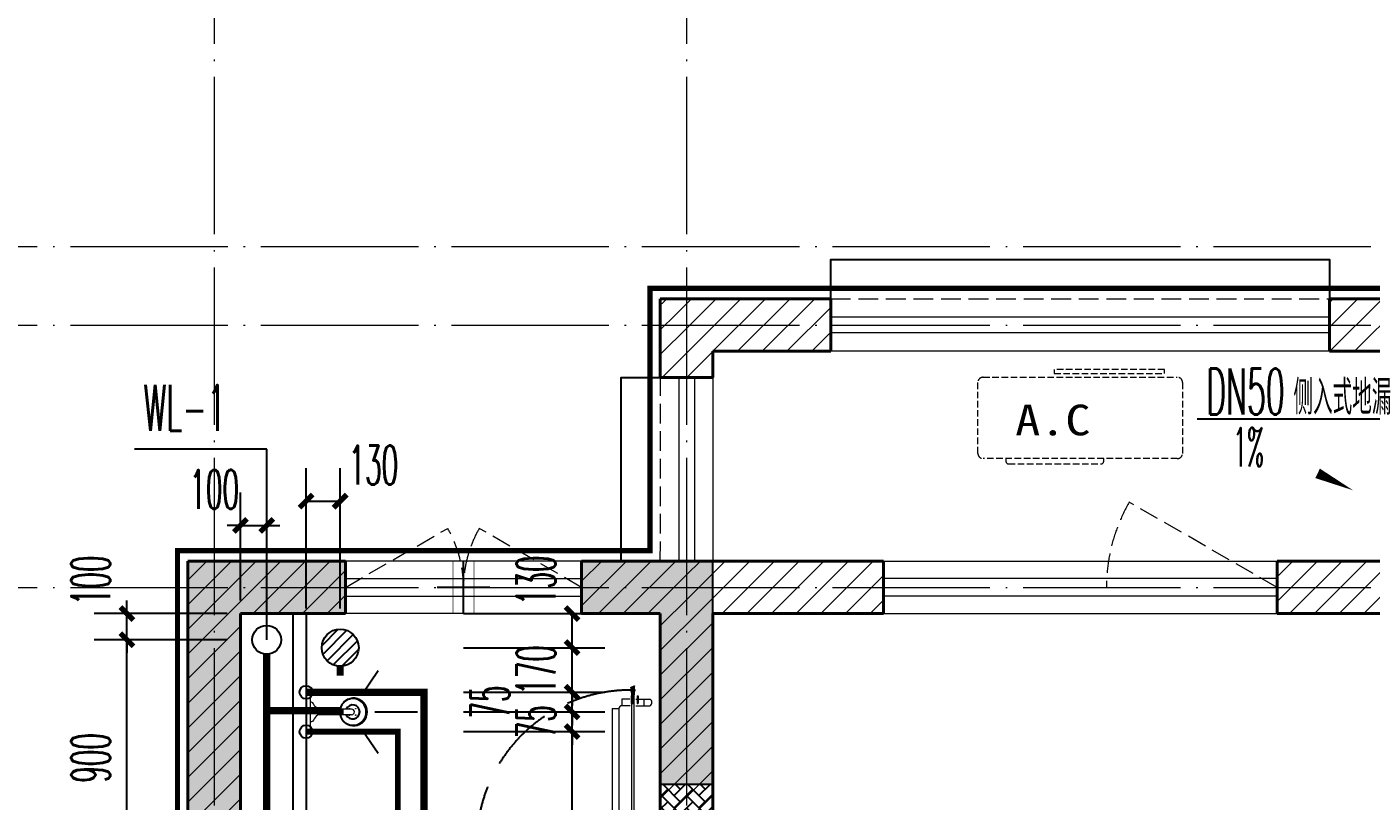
# Model space of a CAD drawing. Extents: x 27938 to 650306, y -92720 to 1524912.
# Drawn here: x 271403 to 276525, y 112191 to 115143 of the extents above; entities that cross this region are included whole.
import ezdxf

# ---------------------------------------------------------------- set-up
doc = ezdxf.new("R2010")
doc.units = 0
doc.header["$LTSCALE"] = 1000
doc.header["$MEASUREMENT"] = 0
doc.linetypes.add('DASH', pattern=[0.35, 0.25, -0.1])
doc.linetypes.add('DOTE', pattern=[2.42, 2, -0.2, 0.02, -0.2])
for name, color, linetype in [('COLUMN', 9, 'Continuous'), ('DIM_污水', 3, 'Continuous'), ('EQUIP_地漏', 7, 'Continuous'), ('IP-bath&kitchen-JOHNSON', 4, 'Continuous'), ('P-bath&kitchen-JOHNSON', 4, 'Continuous'), ('PIPE-污水', 2, 'W'), ('PIPE-热给水', 5, 'RJ1'), ('PIPE-给水', 3, 'J1'), ('TWT_DIM', 3, 'Continuous'), ('TWT_LEAD', 3, 'Continuous'), ('VPIPE-污水', 2, 'W'), ('VPIPE-热给水', 5, 'RJ1'), ('VPIPE-给水', 3, 'TG_J'), ('保温', 6, 'Continuous'), ('机电标识类', 1, 'Continuous'), ('看线', 251, 'Continuous')]:
    doc.layers.add(name, color=color, linetype=linetype)
for name, color, linetype, lineweight in [('DOTE', 19, 'DOTE', 9), ('LVTRY', 1, 'Continuous', 13), ('PUB_HATCH', 8, 'Continuous', 9), ('WALL', 9, 'Continuous', 40), ('WINDOW', 8, 'Continuous', 15), ('平面-排水沟', 86, 'Continuous', 15), ('平面-栏杆', 135, 'Continuous', 15), ('平面-看线', 45, 'Continuous', 15), ('平面-空调室内机', 176, 'Continuous', 9), ('平面-空调预留孔', 173, 'Continuous', 15), ('空调', 76, 'Continuous', 13)]:
    doc.layers.add(name, color=color, linetype=linetype, lineweight=lineweight)
doc.styles.add('_TCH_DIM', font='SIMPLEX.shx', dxfattribs={"width": 0.6, "oblique": 10, "bigfont": 'hztxt.shx'})
doc.styles.add('_TCH_DIM_T3', font='SIMPLEX.shx', dxfattribs={"width": 0.494118, "bigfont": 'GBCBIG.shx'})
doc.styles.add('_TWT_SERIAL', font='simplex.shx', dxfattribs={"width": 0.6, "oblique": 10, "height": 3, "bigfont": 'aadri.shx'})
doc.styles.get("Standard").update_dxf_attribs({"font": 'gbenor.shx', "bigfont": 'gbcbig.shx'})
doc.styles.add('TG_LINETYPE', font='SIMPLEX', dxfattribs={"width": 0.8, "height": 3, "bigfont": 'HZTXT'})
doc.styles.add('黑体', font='simhei.ttf')
doc.linetypes.add('J1', pattern='A,3,-0.2,["J1",Standard,S=0.25,R=0,X=-0.1,Y=-0.115],-0.35', length=3.55)
doc.linetypes.add('RJ1', pattern='A,3,-0.2,["RJ1",Standard,S=0.25,R=0,X=-0.1,Y=-0.115],-0.5', length=3.7)
doc.linetypes.add('TG_J', pattern='A,2,-0.22,["J",TG_LINETYPE,S=0.1,R=0,X=-0.18,Y=-0.15],0', length=2.22)
doc.linetypes.add('W', pattern='A,3,-0.2,["W",Standard,S=0.25,R=0,X=-0.1,Y=-0.115],-0.2', length=3.4)
doc.dimstyles.new('_TWT_ARCH&&50', dxfattribs={"dimtxt": 148.75, "dimasz": 50, "dimexe": 125, "dimexo": 150, "dimgap": 63.125, "dimtad": 1, "dimdec": 0, "dimzin": 0, "dimdsep": 46, "dimtxsty": '_TCH_DIM_T3', "dimblk": 'ARCHTICK', "dimcen": 0.09, "dimclrt": 7, "dimazin": 2, "dimtfac": 1, "dimtdec": 0, "dimtix": 1, "dimtmove": 2, "dimatfit": 3, "dimfxl": 1, "dimtolj": 1, "dimtzin": 0, "dimarcsym": 0})
pattern_1 = [(45, (0, 47.75), (-47.022601, 47.022601), [])]

# ---------------------------------------------------------------- blocks, each defined once
blk = doc.blocks.new('FGDGDRGSDGDG')
at = {"layer": 'DOTE', "linetype": 'DOTE', "ltscale": 0.3}
for p, q in [((490182.5, 529998.5), (490182.5, 513948.5)), ((491982.5, 529998.5), (491982.5, 522348.5)), ((488182.5, 526448.5), (546982.5, 526448.5)), ((488182.5, 526148.5), (546982.5, 526148.5)), ((488182.5, 525148.5), (546982.5, 525148.5))]:
    blk.add_line(p, q, dxfattribs=at)
blk = doc.blocks.new('rrrrrrrrrrrra')
at = {"color": 0}
for p, q in [((252.6, 483.7), (-87.4, 483.7)), ((-112.4, 458.7), (-112.4, 324.3)), ((277.6, 324.3), (277.6, 458.7)), ((-112.4, 324.3), (-63.7, -103.4)), ((277.6, 324.3), (227.5, -115.6)), ((-59.1, 271.1), (224.3, 271.1)), ((-20.6, 232.4), (-34.2, 153.6)), ((185.8, 232.4), (-20.6, 232.4)), ((185.8, 232.4), (199.4, 153.6)), ((191.3, 200.5), (-26.1, 200.5))]:
    blk.add_line(p, q, dxfattribs=at)
for centre, radius, start, end in [((-87.4, 458.7), 25, 90, 180), ((252.6, 458.7), 25, 0, 90), ((-59.1, 324.3), 53.3, 180, 270), ((224.3, 324.3), 53.3, 270, 0), ((-322.6, 209.8), 293.8, 333.5369, 351.4828), ((487.8, 209.8), 293.8, 188.5172, 206.4631), ((149, -3.2), 224.1, 158.5202, 180), ((16.2, -3.2), 224.1, 0, 21.4798), ((83.8, -63.6), 152.8, 195.0773, 340.1181)]:
    blk.add_arc(centre, radius, start, end, dxfattribs=at)
blk = doc.blocks.new('A$C1E0F638F')
at = {"color": 0}
for points in [[(499.7, 435.1), (499.7, 85.1), (0, 85.1), (0, 435.1)], [(269.9, 30), (229.9, 30), (229.9, 195), (269.9, 195)], [(119.9, 0), (179.9, 0), (179.9, 60), (119.9, 60)], [(146.9, 55), (152.9, 55), (152.9, 5), (146.9, 5)], [(379.9, 0), (319.9, 0), (319.9, 60), (379.9, 60)], [(352.9, 55), (346.9, 55), (346.9, 5), (352.9, 5)], [(229.9, 30), (269.9, 30), (269.9, 10), (229.9, 10)]]:
    blk.add_lwpolyline(points, close=True, dxfattribs=at)
blk.add_lwpolyline([(269.9, 60), (279.9, 60), (279.9, 0), (219.9, 0), (219.9, 60), (229.9, 60)], dxfattribs=at)
blk.add_circle((249.9, 236.3), 26, dxfattribs=at)
blk = doc.blocks.new('135')
blk.add_hatch(color=0).paths.add_polyline_path([(4.8, 1.8), (3.6, -1), (-4.7, 2.5), (-3.5, 5.3)])
at = {"color": 0}
for p, q in [((-6.3, 2.6), (5.4, -2.3)), ((-5.7, 2.9), (-5.2, 2.7)), ((-5.6, 18.9), (-3.4, 19.4)), ((-3.4, 19.4), (-5.5, 19.4)), ((5.2, 10.9), (-5.3, 10.9)), ((5.2, 9.7), (-5.2, 9.7)), ((-5.2, 2.7), (-3.8, 5.9)), ((-5, 10.9), (-5, 30.5)), ((-3.8, 5.9), (5.4, 2.1)), ((0, 0), (0, 39.1)), ((5.6, 18.9), (3.4, 19.3)), ((3.4, 19.3), (5.6, 19.3)), ((4.1, -1.2), (5.4, 2.1)), ((5, 10.9), (5, 32.3)), ((4.1, -1.2), (5.7, -1.8))]:
    blk.add_line(p, q, dxfattribs=at)
for centre, radius, start, end in [((6.2, 15.8), 13.5, 151.0147, 204.8403), ((13.5, 4.2), 20.5, 163.0924, 182.0012), ((-6, 3.6), 1, 184.2275, 248.4661), ((8.6, 15.5), 14.6, 166.278, 198.0953), ((13.5, 4.2), 19.5, 163.7443, 182.5269), ((-5.5, 3.3), 0.5, 181.9385, 247.2597), ((-5.2, 22.1), 0.5, 335.7643, 151.0147), ((3.8, 18.1), 9.42, 155.7643, 171.9773), ((5.2, 22.3), 0.5, 29.8425, 204.574), ((-5.9, 17.2), 11.7, 10.475, 24.574), ((29.1, 6.7), 24, 172.9439, 199.2318), ((-6.3, 15.4), 12.4, 338.6449, 16.0476), ((-6, 15.8), 13.4, 334.9111, 29.8425), ((26.4, 6.3), 20.6, 169.1454, 199.9526), ((5.9, -1.2), 1.17, 247.4597, 19.9526), ((5.9, -1.4), 0.5, 247.4597, 19.2318)]:
    blk.add_arc(centre, radius, start, end, dxfattribs=at)
blk.add_open_spline([(-5, 30.5), (-4.1, 31.3), (-2.3, 33), (0.9, 29.2), (3.5, 31.1), (5, 32.3)], degree=3, knots=[0, 0, 0, 0, 3.066329, 6.218313, 11.124135, 11.124135, 11.124135, 11.124135], dxfattribs=at)
blk = doc.blocks.new('SDFAWERAWER')
at = {"layer": 'LVTRY', "color": 0}
for p, q in [((593941.2, -1242210.1), (593783.7, -1242594.8)), ((593964.6, -1242219.7), (593807.2, -1242604.4)), ((593941.2, -1242210.1), (593964.6, -1242219.7)), ((593987.8, -1242190.5), (593978.2, -1242214)), ((594007.5, -1242226), (593978.2, -1242214)), ((594017.1, -1242202.5), (593987.8, -1242190.5)), ((594015.8, -1242220.4), (594027.2, -1242192.7)), ((594015.8, -1242220.4), (594021.7, -1242222.8)), ((594025.7, -1242203.9), (594018.5, -1242221.5)), ((594018.5, -1242221.5), (594021.5, -1242220.3)), ((594025.4, -1242210.8), (594021.5, -1242220.3)), ((594022.6, -1242220.7), (594021.7, -1242222.8)), ((594021.7, -1242222.8), (594023.9, -1242221.9)), ((594022.6, -1242211.4), (594029.8, -1242193.8)), ((594024.2, -1242221.4), (594023.9, -1242221.9)), ((594025.4, -1242210.8), (594031.1, -1242196.8)), ((594027.2, -1242192.7), (594033, -1242195.1)), ((594027.7, -1242234.3), (594078.4, -1242255)), ((594029.8, -1242193.8), (594031.1, -1242196.8)), ((594032.2, -1242197.2), (594033, -1242195.1)), ((594033, -1242195.1), (594034, -1242197.4)), ((594033.8, -1242197.9), (594034, -1242197.4)), ((594047.3, -1242200.9), (594035.9, -1242228.7)), ((594035.9, -1242228.7), (594038.6, -1242229.7)), ((594037.3, -1242210.8), (594088, -1242231.6)), ((594038.6, -1242229.7), (594045.2, -1242213.6)), ((594038.6, -1242229.7), (594041.6, -1242228.5)), ((594041.6, -1242228.5), (594051.2, -1242205)), ((594049.9, -1242202), (594043.3, -1242218.2)), ((594047.3, -1242200.9), (594049.9, -1242202)), ((594049.9, -1242202), (594051.2, -1242205)), ((594057.1, -1242246.3), (594066.7, -1242222.8)), ((593783.7, -1242594.8), (593807.2, -1242604.4)), ((593803.2, -1242641.3), (593812.8, -1242617.9)), ((593803.2, -1242641.3), (593832.6, -1242653.3)), ((593812.8, -1242617.9), (593842.2, -1242629.9)), ((593842.2, -1242629.9), (593832.6, -1242653.3)), ((593845.2, -1242628.6), (593833.8, -1242656.3)), ((593847.8, -1242629.7), (593836.5, -1242657.4)), ((593845.2, -1242628.6), (593842.2, -1242629.9)), ((593847.8, -1242629.7), (593845.2, -1242628.6)), ((593847.1, -1242661.8), (593858.5, -1242634.1)), ((593849.8, -1242662.9), (593861.2, -1242635.2)), ((593852.1, -1242661.9), (593862.1, -1242637.4)), ((593858.5, -1242634.1), (593861.2, -1242635.2)), ((593861.2, -1242635.2), (593862.1, -1242637.4)), ((593833.8, -1242656.3), (593832.6, -1242653.3)), ((593836.5, -1242657.4), (593833.8, -1242656.3)), ((593847.1, -1242661.8), (593849.8, -1242662.9))]:
    blk.add_line(p, q, dxfattribs=at)
blk.add_lwpolyline([(593823.5, -1242717), (594045.8, -1242173.9), (594036.5, -1242170.2), (593814.2, -1242713.2)], close=True, dxfattribs=at)
blk.add_arc((594075.3, -1242240), 15.3, 281.7932, 33.7019, dxfattribs=at)
for centre, major_axis, start_param, end_param in [((593974.2, -1242223.6), (3.93, 9.6), 0, 1.570796), ((593816.8, -1242608.3), (13.5, 33.1), 1.570796, 3.141593), ((593816.8, -1242608.3), (3.93, 9.6), 1.570796, 3.141593)]:
    blk.add_ellipse(centre, major_axis=major_axis, ratio=1, start_param=start_param, end_param=end_param, dxfattribs=at)
at = {"layer": 'P-bath&kitchen-JOHNSON', "color": 0, "linetype": 'DASH'}
blk.add_arc((593809.8, -1242714), 586.2, 67.5369, 157.1325, dxfattribs=at)
at = {"layer": 'LVTRY', "color": 8, "xscale": -1, "rotation": 157.7329157530927}
blk.add_blockref('135', (594045.3, -1242161.9), dxfattribs=at)
blk = doc.blocks.new('A$C5DCB2F21')
at = {"layer": 'IP-bath&kitchen-JOHNSON', "color": 0}
for p, q in [((-68.3, -213.2), (-157.7, -275)), ((68.2, -213.2), (157.6, -275)), ((-0.1, -261.4), (-0.1, -424.7))]:
    blk.add_line(p, q, dxfattribs=at)
for centre, major_axis, ratio, start_param, end_param in [((0, -178.8), (-51, 0), 0.990052, -1.36297, 4.504563), ((0, -177.8), (-26.8, 0), 0.994812, -1.167677, 4.309269)]:
    blk.add_ellipse(centre, major_axis=major_axis, ratio=ratio, start_param=start_param, end_param=end_param, dxfattribs=at)
at = {"layer": 'LVTRY', "color": 0}
for p, q in [((73.6, 0), (-73.6, 0)), ((-10.5, -173.5), (-10.5, -49.3)), ((10.6, -173.5), (10.6, -49.3))]:
    blk.add_line(p, q, dxfattribs=at)
blk.add_lwpolyline([(73.6, 0), (73.6, -15.8), (-73.6, -15.8), (-73.6, 0)], dxfattribs=at)
for points in [[(-26.3, -30.7, -0.364142), (-37.8, -15.8, -0.020495)], [(-10.5, -49.4, 0.214893), (-26.3, -30.7, 7.649644)], [(10.6, -49.3, -0.21439), (26.3, -30.7, -7.649644)], [(26.3, -30.7, 0.364142), (37.8, -15.8, 0.020495)]]:
    blk.add_lwpolyline(points, format="xyb", dxfattribs=at)
blk.add_arc((0, -173.5), 10.5, 180, 0, dxfattribs=at)
for centre, major_axis, ratio, start_param, end_param in [((0, -181.3), (53.6, 0), 0.987577, 1.76809, 7.656688), ((-12.4, -164.7), (0, 1.43), 0.85, -1.570796, 4.712389), ((-12.4, -189.2), (0, 1.43), 0.85, 4.712389, 10.995574), ((12.5, -164.7), (0, 1.43), 0.85, 4.712389, 10.995574), ((12.5, -189.2), (0, 1.43), 0.85, 4.712389, 10.995574)]:
    blk.add_ellipse(centre, major_axis=major_axis, ratio=ratio, start_param=start_param, end_param=end_param, dxfattribs=at)
blk = doc.blocks.new('GDGDRGDGRD')
at = {"layer": 'IP-bath&kitchen-JOHNSON', "color": 0}
for p, q in [((490532.6, 524228.1), (491882.6, 524228.1)), ((490532.6, 524193.1), (491182.6, 524193.1)), ((490532.6, 524183.1), (491182.6, 524183.1)), ((491182.6, 524183.1), (491182.6, 524193.1)), ((491882.6, 524183.1), (491782.6, 524183.1)), ((491782.6, 524173.1), (491782.6, 524183.1)), ((491882.6, 524173.1), (491782.6, 524173.1)), ((490532.6, 524148.1), (491882.6, 524148.1))]:
    blk.add_line(p, q, dxfattribs=at)
for points in [[(490532.6, 525048.5), (490532.6, 524148.1), (490282.6, 524148.1)], [(490482.6, 525048.5), (490482.6, 524248.1), (490282.6, 524248.1)]]:
    blk.add_lwpolyline(points, dxfattribs=at)
at = {"layer": 'LVTRY', "color": 0}
blk.add_lwpolyline([(490882.6, 522448.5), (490282.6, 522448.5), (490282.6, 523348.5), (490882.6, 523348.5)], close=True, dxfattribs=at)
at = {"layer": 'IP-bath&kitchen-JOHNSON', "color": 8}
for name, p, rotation in [('A$C5DCB2F21', (490532.6, 524673.5), 90.008488524447), ('SDFAWERAWER', (-528535.9, 1449333.6), 22.25976934310711)]:
    blk.add_blockref(name, p, dxfattribs=dict(at, rotation=rotation))
at = {"layer": 'LVTRY', "color": 8, "extrusion": (0, 0, -1), "xscale": -1, "zscale": -1, "rotation": 270}
blk.add_blockref('rrrrrrrrrrrra', (-490766.3, 523665.7), dxfattribs=at)
at = {"layer": 'LVTRY', "color": 8, "xscale": -1, "rotation": 270}
blk.add_blockref('A$C1E0F638F', (490347.5, 522648.8), dxfattribs=at)
blk = doc.blocks.new('gdfgdgdgr')
at = {"layer": 'PUB_HATCH'}
for points in [[(477177.4, 529313.9), (477177.4, 526313.9), (478077.4, 526313.9), (478077.4, 526513.9), (477377.4, 526513.9), (477377.4, 529113.9), (477777.5, 529113.9), (477777.5, 529313.9)], [(478677.5, 529113.9), (478977.4, 529113.9), (478977.4, 528463.9), (479177.4, 528463.9), (479177.4, 529313.9), (478677.5, 529313.9)]]:
    blk.add_hatch(color=256, dxfattribs=at).paths.add_polyline_path(points)
at = {"layer": 'COLUMN', "color": 8}
for p, q in [((477177.4, 529313.9), (477177.4, 526313.9)), ((477777.5, 529313.9), (477177.4, 529313.9)), ((477777.5, 529113.9), (477777.5, 529313.9)), ((479177.4, 529313.9), (478677.5, 529313.9)), ((478677.5, 529313.9), (478677.5, 529113.9)), ((479177.4, 528463.9), (479177.4, 529313.9)), ((477377.4, 526513.9), (477377.4, 529113.9)), ((477377.4, 529113.9), (477777.5, 529113.9)), ((478677.5, 529113.9), (478977.4, 529113.9)), ((478977.4, 529113.9), (478977.4, 528463.9)), ((478977.4, 528463.9), (479177.4, 528463.9))]:
    blk.add_line(p, q, dxfattribs=at)
blk = doc.blocks.new('dongkong')
at = {"color": 0}
blk.add_wipeout([(-603756, 210771), (-603756, 210570.8), (-603836, 210570.8), (-603836, 210771)], dxfattribs=at)
at = {"layer": '机电标识类', "color": 0, "linetype": 'DASH', "ltscale": 400}
for p, q in [((-603796, 210771), (-603796, 210570.8)), ((-603896, 210670.7), (-603696, 210670.7))]:
    blk.add_line(p, q, dxfattribs=at)
at = {"layer": '空调', "color": 0, "linetype": 'DASH', "const_width": 2}
blk.add_lwpolyline([(-603756, 210771), (-603756, 210570.8), (-603836, 210570.8), (-603836, 210771)], close=True, dxfattribs=at)
blk = doc.blocks.new('A$C263B1184')
at = {"layer": '保温', "linetype": 'ByBlock', "ltscale": 10}
h = blk.add_hatch(dxfattribs=at)
h.set_pattern_fill('AR-HBONE', color=251, scale=55)
h.set_pattern_definition([(45, (-1020960.394, -343310.663), (0, 47.4157523), [100.584, -33.528]), (135, (-1020936.686, -343286.955), (3e-15, 47.4157523), [100.584, -33.528])])
h.paths.add_polyline_path([(-11700, 6200), (-11700, 8350), (-11900, 8350), (-11900, 6200)])
blk = doc.blocks.new('gsergvr')
at = {"layer": '平面-空调预留孔', "color": 0, "linetype": 'DASH', "ltscale": 0.1}
for p, q in [((34075.4, 17176.2), (34075.4, 17166.2)), ((34448.2, 17166.2), (34448.2, 17176.2)), ((34085.4, 17156.2), (34438.2, 17156.2))]:
    blk.add_line(p, q, dxfattribs=at)
blk.add_lwpolyline([(34728.6, 17176.2), (33988.6, 17176.2, -0.414214), (33968.6, 17196.2), (33968.6, 17466.2, -0.414214), (33988.6, 17486.2), (34728.6, 17486.2, -0.414214), (34748.6, 17466.2), (34748.6, 17196.2, -0.414214)], format="xyb", close=True, dxfattribs=at)
blk.add_lwpolyline([(34679.3, 17515.3), (34259.5, 17515.3), (34259.5, 17500.2), (34679.3, 17500.2)], close=True, dxfattribs=at)
for centre, start, end in [((34085.4, 17166.2), 180, 270), ((34438.2, 17166.2), 270, 0)]:
    blk.add_arc(centre, 10, start, end, dxfattribs=at)
at = {"layer": '平面-空调预留孔', "color": 0, "linetype": 'DASH', "ltscale": 0.1, "style": '黑体', "width": 1.2}
blk.add_text('A.C', height=117.05, dxfattribs=at).set_placement((34110.9, 17264.8))
blk = doc.blocks.new('rtyryrtyeeretee')
at = {"layer": '平面-空调预留孔', "color": 8}
blk.add_blockref('gsergvr', (635673.5, 326705.8), dxfattribs=at)
blk = doc.blocks.new('_ArchTick')
at = {"color": 0, "linetype": 'ByBlock', "const_width": 0.4}
blk.add_lwpolyline([(-0.5, -0.5), (0.5, 0.5)], dxfattribs=at)
blk = doc.blocks.new('*D315')
at = {"layer": 'Defpoints', "color": 0}
for p in [(272916.2, 112455.8), (273480.4, 112455.8), (272916.2, 111605.7)]:
    blk.add_point(p, dxfattribs=at)
at = {"layer": 'TWT_DIM', "color": 0, "lineweight": -2}
for p, q in [((273066.2, 112455.8), (273605.4, 112455.8)), ((273480.4, 111605.7), (273480.4, 112455.8)), ((273066.2, 111605.7), (273605.4, 111605.7))]:
    blk.add_line(p, q, dxfattribs=at)
at = {"layer": 'TWT_DIM', "color": 0, "lineweight": -2, "xscale": 50, "yscale": 50, "zscale": 50}
for p, rotation in [((273480.4, 112455.8), 90), ((273480.4, 111605.7), 270)]:
    blk.add_blockref('_ArchTick', p, dxfattribs=dict(at, rotation=rotation))
at = {"layer": 'TWT_DIM', "color": 7, "insert": (273342.9, 112030.8), "char_height": 148.75, "attachment_point": 5, "rotation": 90, "style": '_TCH_DIM_T3'}
blk.add_mtext('\\A1;850', dxfattribs=at)
blk = doc.blocks.new('*D316')
at = {"layer": 'Defpoints', "color": 0}
for p in [(272916.2, 112530.8), (273480.4, 112530.8), (272916.2, 112455.8)]:
    blk.add_point(p, dxfattribs=at)
at = {"layer": 'TWT_DIM', "color": 0, "lineweight": -2}
for p, q in [((273480.4, 112530.8), (273480.4, 112580.8)), ((273066.2, 112530.8), (273605.4, 112530.8)), ((273480.4, 112455.8), (273480.4, 112530.8)), ((273066.2, 112455.8), (273605.4, 112455.8)), ((273480.4, 112455.8), (273480.4, 112405.8))]:
    blk.add_line(p, q, dxfattribs=at)
at = {"layer": 'TWT_DIM', "color": 0, "lineweight": -2, "xscale": 50, "yscale": 50, "zscale": 50}
for p, rotation in [((273480.4, 112530.8), 270), ((273480.4, 112455.8), 90)]:
    blk.add_blockref('_ArchTick', p, dxfattribs=dict(at, rotation=rotation))
at = {"layer": 'TWT_DIM', "color": 7, "insert": (273342.9, 112493.3), "char_height": 148.75, "attachment_point": 5, "rotation": 90, "style": '_TCH_DIM_T3'}
blk.add_mtext('\\A1;75', dxfattribs=at)
blk = doc.blocks.new('*D317')
at = {"layer": 'Defpoints', "color": 0}
for p in [(272916.2, 112605.8), (273480.4, 112605.8), (272916.2, 112530.8)]:
    blk.add_point(p, dxfattribs=at)
at = {"layer": 'TWT_DIM', "color": 0, "lineweight": -2}
for p, q in [((273480.4, 112605.8), (273480.4, 112655.8)), ((273066.2, 112605.8), (273605.4, 112605.8)), ((273480.4, 112530.8), (273480.4, 112605.8)), ((273066.2, 112530.8), (273605.4, 112530.8)), ((273480.4, 112530.8), (273480.4, 112480.8))]:
    blk.add_line(p, q, dxfattribs=at)
at = {"layer": 'TWT_DIM', "color": 0, "lineweight": -2, "xscale": 50, "yscale": 50, "zscale": 50}
for p, rotation in [((273480.4, 112605.8), 270), ((273480.4, 112530.8), 90)]:
    blk.add_blockref('_ArchTick', p, dxfattribs=dict(at, rotation=rotation))
at = {"layer": 'TWT_DIM', "color": 7, "insert": (273167.9, 112568.3), "char_height": 148.75, "attachment_point": 5, "rotation": 90, "style": '_TCH_DIM_T3'}
blk.add_mtext('\\A1;75', dxfattribs=at)
blk = doc.blocks.new('*D318')
at = {"layer": 'Defpoints', "color": 0}
for p in [(272916.2, 112775.9), (273480.4, 112775.9), (272916.2, 112605.8)]:
    blk.add_point(p, dxfattribs=at)
at = {"layer": 'TWT_DIM', "color": 0, "lineweight": -2}
for p, q in [((273480.4, 112775.9), (273480.4, 112825.9)), ((273066.2, 112775.9), (273605.4, 112775.9)), ((273480.4, 112605.8), (273480.4, 112775.9)), ((273066.2, 112605.8), (273605.4, 112605.8)), ((273480.4, 112605.8), (273480.4, 112555.8))]:
    blk.add_line(p, q, dxfattribs=at)
at = {"layer": 'TWT_DIM', "color": 0, "lineweight": -2, "xscale": 50, "yscale": 50, "zscale": 50}
for p, rotation in [((273480.4, 112775.9), 270), ((273480.4, 112605.8), 90)]:
    blk.add_blockref('_ArchTick', p, dxfattribs=dict(at, rotation=rotation))
at = {"layer": 'TWT_DIM', "color": 7, "insert": (273342.9, 112690.8), "char_height": 148.75, "attachment_point": 5, "rotation": 90, "style": '_TCH_DIM_T3'}
blk.add_mtext('\\A1;170', dxfattribs=at)
blk = doc.blocks.new('*D319')
at = {"layer": 'Defpoints', "color": 0}
for p in [(272916.2, 112905.9), (273480.4, 112905.9), (272916.2, 112775.9)]:
    blk.add_point(p, dxfattribs=at)
at = {"layer": 'TWT_DIM', "color": 0, "lineweight": -2}
for p, q in [((273066.2, 112905.9), (273605.4, 112905.9)), ((273480.4, 112775.9), (273480.4, 112905.9)), ((273066.2, 112775.9), (273605.4, 112775.9))]:
    blk.add_line(p, q, dxfattribs=at)
at = {"layer": 'TWT_DIM', "color": 0, "lineweight": -2, "xscale": 50, "yscale": 50, "zscale": 50}
for p, rotation in [((273480.4, 112905.9), 90), ((273480.4, 112775.9), 270)]:
    blk.add_blockref('_ArchTick', p, dxfattribs=dict(at, rotation=rotation))
at = {"layer": 'TWT_DIM', "color": 7, "insert": (273342.9, 113032.5), "char_height": 148.75, "attachment_point": 5, "rotation": 90, "style": '_TCH_DIM_T3'}
blk.add_mtext('\\A1;130', dxfattribs=at)
blk = doc.blocks.new('*D497')
at = {"layer": 'Defpoints', "color": 0}
for p in [(272316.6, 113241.9), (272216.6, 112805.9), (272316.6, 112805.9)]:
    blk.add_point(p, dxfattribs=at)
at = {"layer": 'TWT_DIM', "color": 0, "lineweight": -2}
for p, q in [((272216.6, 112955.9), (272216.6, 113366.9)), ((272316.6, 112955.9), (272316.6, 113366.9)), ((272216.6, 113241.9), (272166.6, 113241.9)), ((272216.6, 113241.9), (272316.6, 113241.9)), ((272316.6, 113241.9), (272366.6, 113241.9))]:
    blk.add_line(p, q, dxfattribs=at)
at = {"layer": 'TWT_DIM', "color": 0, "lineweight": -2, "xscale": 50, "yscale": 50, "zscale": 50}
blk.add_blockref('_ArchTick', (272216.6, 113241.9), dxfattribs=at)
at = {"layer": 'TWT_DIM', "color": 0, "lineweight": -2, "xscale": 50, "yscale": 50, "zscale": 50, "rotation": 180}
blk.add_blockref('_ArchTick', (272316.6, 113241.9), dxfattribs=at)
at = {"layer": 'TWT_DIM', "color": 7, "insert": (272116.6, 113379.4), "char_height": 148.75, "attachment_point": 5, "style": '_TCH_DIM_T3'}
blk.add_mtext('\\A1;100', dxfattribs=at)
blk = doc.blocks.new('*D498')
at = {"layer": 'Defpoints', "color": 0}
for p in [(272596.7, 113334.7), (272466.7, 112775.9), (272596.7, 112775.9)]:
    blk.add_point(p, dxfattribs=at)
at = {"layer": 'TWT_DIM', "color": 0, "lineweight": -2}
for p, q in [((272466.7, 112925.9), (272466.7, 113459.7)), ((272596.7, 112925.9), (272596.7, 113459.7)), ((272466.7, 113334.7), (272596.7, 113334.7))]:
    blk.add_line(p, q, dxfattribs=at)
at = {"layer": 'TWT_DIM', "color": 0, "lineweight": -2, "xscale": 50, "yscale": 50, "zscale": 50, "rotation": 180}
blk.add_blockref('_ArchTick', (272466.7, 113334.7), dxfattribs=at)
at = {"layer": 'TWT_DIM', "color": 0, "lineweight": -2, "xscale": 50, "yscale": 50, "zscale": 50}
blk.add_blockref('_ArchTick', (272596.7, 113334.7), dxfattribs=at)
at = {"layer": 'TWT_DIM', "color": 7, "insert": (272723.3, 113472.2), "char_height": 148.75, "attachment_point": 5, "style": '_TCH_DIM_T3'}
blk.add_mtext('\\A1;130', dxfattribs=at)
blk = doc.blocks.new('*D501')
at = {"layer": 'Defpoints', "color": 0}
for p in [(271783.9, 112805.9), (272316.6, 112805.9), (272316.6, 111905.5)]:
    blk.add_point(p, dxfattribs=at)
at = {"layer": 'TWT_DIM', "color": 0, "lineweight": -2}
for p, q in [((272166.6, 112805.9), (271658.9, 112805.9)), ((271783.9, 111905.5), (271783.9, 112805.9)), ((272166.6, 111905.5), (271658.9, 111905.5))]:
    blk.add_line(p, q, dxfattribs=at)
at = {"layer": 'TWT_DIM', "color": 0, "lineweight": -2, "xscale": 50, "yscale": 50, "zscale": 50}
for p, rotation in [((271783.9, 112805.9), 90), ((271783.9, 111905.5), 270)]:
    blk.add_blockref('_ArchTick', p, dxfattribs=dict(at, rotation=rotation))
at = {"layer": 'TWT_DIM', "color": 7, "insert": (271646.4, 112355.7), "char_height": 148.75, "attachment_point": 5, "rotation": 90, "style": '_TCH_DIM_T3'}
blk.add_mtext('\\A1;900', dxfattribs=at)
blk = doc.blocks.new('*D502')
at = {"layer": 'Defpoints', "color": 0}
for p in [(271783.9, 112905.9), (272316.6, 112905.9), (272316.6, 112805.9)]:
    blk.add_point(p, dxfattribs=at)
at = {"layer": 'TWT_DIM', "color": 0, "lineweight": -2}
for p, q in [((271783.9, 112905.9), (271783.9, 112955.9)), ((272166.6, 112905.9), (271658.9, 112905.9)), ((271783.9, 112805.9), (271783.9, 112905.9)), ((272166.6, 112805.9), (271658.9, 112805.9)), ((271783.9, 112805.9), (271783.9, 112755.9))]:
    blk.add_line(p, q, dxfattribs=at)
at = {"layer": 'TWT_DIM', "color": 0, "lineweight": -2, "xscale": 50, "yscale": 50, "zscale": 50}
for p, rotation in [((271783.9, 112905.9), 270), ((271783.9, 112805.9), 90)]:
    blk.add_blockref('_ArchTick', p, dxfattribs=dict(at, rotation=rotation))
at = {"layer": 'TWT_DIM', "color": 7, "insert": (271646.4, 113032.5), "char_height": 148.75, "attachment_point": 5, "rotation": 90, "style": '_TCH_DIM_T3'}
blk.add_mtext('\\A1;100', dxfattribs=at)
blk = doc.blocks.new('$TwtSys$00000141')
for p, q in [((-141, 12), (-15, 138)), ((-141, 12), (-15, 138)), ((-131, -53), (53, 131)), ((-131, -53), (53, 131)), ((-100, -100), (100, 100)), ((-100, -100), (100, 100)), ((-49, -131), (131, 49)), ((-49, -131), (131, 49)), ((17, -138), (138, -17)), ((17, -138), (138, -17))]:
    blk.add_line(p, q)
blk.add_circle((0, 0), 141)
blk.add_circle((0, 0), 141)
blk = doc.blocks.new('$WINLIB2D$00000001')
at = {"color": 0}
for points in [[(-0.5, 0.5), (-0.5, -0.5)], [(-0.5, 0.5), (0.5, 0.5)], [(0.5, -0.5), (0.5, 0.5)], [(0.5, 0.1667), (-0.5, 0.1667)], [(0.5, -0.1667), (-0.5, -0.1667)], [(-0.5, -0.5), (0.5, -0.5)]]:
    blk.add_lwpolyline(points, dxfattribs=at)

msp = doc.modelspace()

# ---------------------------------------------------------------- hatches: boundary and pattern name
at = {"layer": 'PIPE-污水'}
for points in [[(272596.7, 112535.9), (272596.7, 112522.1), (272610.4, 112522.1)], [(272596.7, 112535.9), (272610.4, 112535.9), (272610.4, 112522.1)]]:
    msp.add_hatch(color=256, dxfattribs=at).paths.add_polyline_path(points)
at = {"layer": 'PIPE-热给水'}
for points in [[(272816.2, 112455.8), (272827.4, 112455.8), (272827.4, 112467.1)], [(272816.2, 112455.8), (272816.2, 112467.1), (272827.4, 112467.1)]]:
    msp.add_hatch(color=256, dxfattribs=at).paths.add_polyline_path(points)
at = {"layer": 'PIPE-给水'}
for points in [[(272916.2, 112605.8), (272929.9, 112605.8), (272929.9, 112619.6)], [(272916.2, 112605.8), (272916.2, 112619.6), (272929.9, 112619.6)]]:
    msp.add_hatch(color=256, dxfattribs=at).paths.add_polyline_path(points)
at = {"layer": 'PUB_HATCH'}
h = msp.add_hatch(dxfattribs=at)
h.set_pattern_fill('普通砖', color=256, scale=50, style=0)
h.set_pattern_definition(pattern_1)
h.paths.add_polyline_path([(274466.5, 114105.9), (273816.6, 114105.9), (274016.6, 113905.9), (274466.5, 113905.9)])
h = msp.add_hatch(dxfattribs=at)
h.set_pattern_fill('普通砖', color=256, scale=50, style=0)
h.set_pattern_definition(pattern_1)
h.paths.add_polyline_path([(274016.6, 113905.9), (273816.6, 114105.9), (273816.6, 113805.9), (274016.6, 113805.9)])
h = msp.add_hatch(dxfattribs=at)
h.set_pattern_fill('普通砖', color=256, scale=50, style=0)
h.set_pattern_definition(pattern_1)
h.paths.add_polyline_path([(276816.6, 113905.9), (277016.6, 114105.9), (276366.5, 114105.9), (276366.5, 113905.9)])
h = msp.add_hatch(dxfattribs=at)
h.set_pattern_fill('普通砖', color=256, scale=50, style=0)
h.set_pattern_definition(pattern_1)
h.paths.add_polyline_path([(272216.6, 112905.9), (272016.6, 113105.9), (272016.6, 110205.9), (272149.9, 110205.9), (272216.6, 110305.9)])
h = msp.add_hatch(dxfattribs=at)
h.set_pattern_fill('普通砖', color=256, scale=50, style=0)
h.set_pattern_definition(pattern_1)
h.paths.add_polyline_path([(272216.6, 112905.9), (272616.6, 112905.9), (272616.6, 113105.9), (272016.6, 113105.9)])
h = msp.add_hatch(dxfattribs=at)
h.set_pattern_fill('普通砖', color=256, scale=50, style=0)
h.set_pattern_definition(pattern_1)
h.paths.add_polyline_path([(273916.6, 113105.9), (273516.6, 113105.9), (273516.6, 112905.9), (273816.6, 112905.9), (273916.6, 112972.5)])
h = msp.add_hatch(dxfattribs=at)
h.set_pattern_fill('普通砖', color=256, scale=50, style=0)
h.set_pattern_definition(pattern_1)
h.paths.add_polyline_path([(274016.6, 112905.9), (274666.5, 112905.9), (274666.5, 113105.9), (273916.6, 113105.9), (273916.6, 112972.5)])
h = msp.add_hatch(dxfattribs=at)
h.set_pattern_fill('普通砖', color=256, scale=50, style=0)
h.set_pattern_definition(pattern_1)
h.paths.add_polyline_path([(276916.6, 113105.9), (276166.5, 113105.9), (276166.5, 112905.9), (276816.6, 112905.9), (276916.6, 112972.5)])
h = msp.add_hatch(dxfattribs=at)
h.set_pattern_fill('普通砖', color=256, scale=50, style=0)
h.set_pattern_definition(pattern_1)
h.paths.add_polyline_path([(273916.6, 112972.5), (273816.6, 112905.9), (273816.6, 110305.9), (273916.6, 110205.9), (274016.6, 110205.9), (274016.6, 112905.9)])

# ---------------------------------------------------------------- linework, layer by layer
at = {"layer": 'DIM_污水'}
for p, q in [((272316.6, 113532.8), (271813.1, 113532.8)), ((272316.6, 112805.9), (272316.6, 113532.8))]:
    msp.add_line(p, q, dxfattribs=at)
at = {"layer": 'PIPE-污水', "ltscale": 0.5, "const_width": 27.5}
for points in [[(272316.6, 112750.9), (272316.6, 112535.9)], [(272596.7, 112705.4), (272596.7, 112669.6)], [(272596.7, 112535.9), (272316.6, 112535.9)], [(272316.6, 112535.9), (272316.6, 111976)], [(272596.7, 112542.1), (272596.7, 112535.9)]]:
    msp.add_lwpolyline(points, dxfattribs=at)
at = {"layer": 'PIPE-热给水', "ltscale": 0.5, "const_width": 22.5}
for points in [[(272816.2, 112455.8), (272466.7, 112455.7)], [(272816.2, 110680.9), (272816.2, 112455.8)]]:
    msp.add_lwpolyline(points, dxfattribs=at)
at = {"layer": 'PIPE-给水', "ltscale": 0.5, "const_width": 27.5}
for points in [[(272916.2, 112605.8), (272466.7, 112605.8)], [(272916.2, 111405.7), (272916.2, 112605.8)]]:
    msp.add_lwpolyline(points, dxfattribs=at)
at = {"layer": 'TWT_LEAD'}
msp.add_line((276630, 113647.1), (275862.1, 113647.1), dxfattribs=at)
at = {"layer": 'VPIPE-污水'}
msp.add_circle((272316.6, 112805.9), 55, dxfattribs=at)
at = {"layer": 'VPIPE-热给水'}
msp.add_circle((272466.7, 112455.7), 25, dxfattribs=at)
at = {"layer": 'VPIPE-给水'}
msp.add_circle((272466.7, 112605.8), 25, dxfattribs=at)
at = {"layer": 'WALL', "color": 8}
for p, q in [((274466.5, 114105.9), (273816.6, 114105.9)), ((273816.6, 114105.9), (273816.6, 113805.9)), ((274466.5, 113905.9), (274466.5, 114105.9)), ((277016.6, 114105.9), (276366.5, 114105.9)), ((276366.5, 113905.9), (276366.5, 114105.9)), ((274466.5, 113905.9), (274016.6, 113905.9)), ((274016.6, 113905.9), (274016.6, 113805.9)), ((276816.6, 113905.9), (276366.5, 113905.9)), ((274016.6, 113805.9), (273816.6, 113805.9)), ((272016.6, 113105.9), (272016.6, 110205.9)), ((272616.6, 113105.9), (272016.6, 113105.9)), ((272616.6, 112905.9), (272616.6, 113105.9)), ((273916.6, 113105.9), (273516.6, 113105.9)), ((273516.6, 113105.9), (273516.6, 112905.9)), ((274666.5, 113105.9), (273916.6, 113105.9)), ((274666.5, 112905.9), (274666.5, 113105.9)), ((276916.6, 113105.9), (276166.5, 113105.9)), ((276166.5, 113105.9), (276166.5, 112905.9)), ((272216.6, 112905.9), (272216.6, 110305.9)), ((272216.6, 112905.9), (272616.6, 112905.9)), ((273516.6, 112905.9), (273816.6, 112905.9)), ((273816.6, 112905.9), (273816.6, 110305.9)), ((274016.6, 112905.9), (274666.5, 112905.9)), ((274016.6, 112905.9), (274016.6, 110205.9)), ((276166.5, 112905.9), (276816.6, 112905.9))]:
    msp.add_line(p, q, dxfattribs=at)
at = {"layer": 'WINDOW', "color": 8, "linetype": 'DASH', "ltscale": 0.3}
msp.add_lwpolyline([(276166.5, 113005.9), (275603.4, 113330.5, 0.131485), (275516.5, 113005.9)], format="xyb", dxfattribs=at)
msp.add_lwpolyline([(276166.5, 113005.9), (275603.4, 113330.5, 0.131485), (275516.5, 113005.9)], format="xyb", dxfattribs=at)
at = {"layer": '平面-排水沟', "color": 8}
msp.add_lwpolyline([(276170.4, 113512.7, 0, 0, 0), (276456.5, 113375.8, 0, 40, 0), (276321.2, 113440.5, 0, 0, 0)], format="xyseb", dxfattribs=at)
at = {"layer": '平面-栏杆', "color": 8}
for points in [[(276366.5, 114035.9), (274466.5, 114036.1)], [(276366.5, 113975.9), (274466.5, 113976.1)], [(273886.9, 113805.8), (273886.6, 113105.9)], [(273946.9, 113805.8), (273946.6, 113105.9)]]:
    msp.add_lwpolyline(points, dxfattribs=at)
at = {"layer": '平面-看线', "color": 8, "linetype": 'DASH', "ltscale": 0.3}
for p, q in [((274466.5, 114106.1), (276366.5, 114105.9)), ((273816.6, 113105.8), (273816.9, 113805.8))]:
    msp.add_line(p, q, dxfattribs=at)
at = {"layer": '平面-看线', "color": 8}
for points in [[(276366.5, 113905.9), (274466.5, 113906.1)], [(274016.9, 113805.8), (274016.6, 113105.9)]]:
    msp.add_lwpolyline(points, dxfattribs=at)
at = {"layer": '看线', "color": 8, "ltscale": 0.5}
for points in [[(274466.5, 114105.9), (274466.5, 114255.9), (276366.5, 114255.8), (276366.5, 114105.8)], [(273666.9, 113105.8), (273666.9, 113805.8), (273816.9, 113805.8)]]:
    msp.add_lwpolyline(points, dxfattribs=at)

# ---------------------------------------------------------------- block references
msp.add_blockref('FGDGDRGSDGDG', (-218065.9, -412142.6))
at = {"color": 8}
for name, p in [('gdfgdgdgr', (-205160.8, -416208)), ('rtyryrtyeeretee', (-394615.5, -230385.2)), ('GDGDRGDGRD', (-218065.9, -412142.6)), ('A$C263B1184', (285716.6, 103905.9))]:
    msp.add_blockref(name, p, dxfattribs=at)
at = {"layer": 'EQUIP_地漏', "xscale": 0.5, "yscale": 0.5, "zscale": 0.5, "rotation": 180}
msp.add_blockref('$TwtSys$00000141', (272596.7, 112775.9), dxfattribs=at)
at = {"layer": 'WINDOW', "color": 8, "xscale": -1500, "yscale": 200, "zscale": -1500, "rotation": 180}
msp.add_blockref('$WINLIB2D$00000001', (275416.5, 113005.9), dxfattribs=at)

# ---------------------------------------------------------------- texts
at = {"layer": 'DIM_污水', "color": 7, "style": '_TWT_SERIAL', "width": 0.48}
msp.add_text('WL-1', height=175, dxfattribs=at).set_placement((271848.1, 113602.8))
at = {"layer": 'TWT_LEAD', "color": 7, "style": '_TWT_SERIAL'}
for s, height, width, p in [('DN50', 175, 0.48, (275897.1, 113664.6)), ('侧入式地漏', 130.91, 0.6, (276229.1, 113664.6))]:
    msp.add_text(s, height=height, dxfattribs=dict(at, width=width)).set_placement(p)
at = {"layer": '平面-排水沟', "color": 8, "style": '_TCH_DIM', "width": 0.423529}
msp.add_text('1%', height=148.75, dxfattribs=at).set_placement((275998.5, 113466.4))

# ---------------------------------------------------------------- dimensions: what is measured, and where the dimension line sits
at = {"layer": 'TWT_DIM'}
for base, p1, p2, angle, picture, middle in [((272596.7, 113334.7), (272466.7, 112775.9), (272596.7, 112775.9), 0, '*D498', (272723.3, 113472.2)), ((272316.6, 113241.9), (272216.6, 112805.9), (272316.6, 112805.9), 0, '*D497', (272116.6, 113379.4)), ((271783.9, 112905.9), (272316.6, 112805.9), (272316.6, 112905.9), 90, '*D502', (271646.4, 113032.5)), ((273480.4, 112605.8), (272916.2, 112530.8), (272916.2, 112605.8), 90, '*D317', (273167.9, 112568.3))]:
    dim = msp.add_linear_dim(base=base, p1=p1, p2=p2, angle=angle, dimstyle='_TWT_ARCH&&50', dxfattribs=at)
    dim.commit()
    dim.dimension.update_dxf_attribs({"geometry": picture, "text_midpoint": middle, "dimtype": 129})
for p1, p2, distance, picture, middle in [((272916.2, 112605.8), (272916.2, 112775.9), -564.3, '*D318', (273342.9, 112690.8)), ((272316.6, 111905.5), (272316.6, 112805.9), 532.6, '*D501', (271646.4, 112355.7)), ((272916.2, 112455.8), (272916.2, 112530.8), -564.3, '*D316', (273342.9, 112493.3)), ((272916.2, 111605.7), (272916.2, 112455.8), -564.3, '*D315', (273342.9, 112030.8))]:
    dim = msp.add_aligned_dim(p1=p1, p2=p2, distance=distance, dimstyle='_TWT_ARCH&&50', dxfattribs=at)
    dim.commit()
    dim.dimension.update_dxf_attribs({"geometry": picture, "text_midpoint": middle})

# ---------------------------------------------------------------- next in the draw order: block references
at = {"layer": '平面-空调室内机', "color": 8, "ltscale": 0.3, "xscale": -1, "rotation": 180}
msp.add_blockref('dongkong', (876862.6, 323676.8), dxfattribs=at)

# ---------------------------------------------------------------- next in the draw order: linework, layer by layer
at = {"color": 8, "linetype": 'DASH', "ltscale": 0.8, "const_width": 20}
msp.add_lwpolyline([(281776.7, 114145.9), (278576.8, 114145.8), (278576.8, 113145.9), (277056.8, 113145.9), (277057, 114146.2), (273776.8, 114145.8), (273776.8, 113145.9), (271976.7, 113145.9), (271976.8, 104865.9), (274956.8, 104865.9), (274956.8, 105465.9), (282476.7, 105465.9)], dxfattribs=at)
at = {"layer": 'WINDOW', "color": 8, "linetype": 'DASH', "ltscale": 0.3}
for points in [[(272616.6, 113005.9), (273006.3, 113230.8, -0.131605), (273066.6, 113005.9)], [(272616.6, 113005.9), (273006.3, 113230.8, -0.131605), (273066.6, 113005.9)], [(273516.6, 113005.9), (273126.8, 113230.8, 0.131605), (273066.6, 113005.9)], [(273516.6, 113005.9), (273126.8, 113230.8, 0.131605), (273066.6, 113005.9)]]:
    msp.add_lwpolyline(points, format="xyb", dxfattribs=at)

# ---------------------------------------------------------------- next in the draw order: block references
at = {"layer": 'WINDOW', "color": 8, "xscale": 900, "yscale": 200, "zscale": 900, "rotation": 180}
msp.add_blockref('$WINLIB2D$00000001', (273066.6, 113005.9), dxfattribs=at)

# ---------------------------------------------------------------- next in the draw order: dimensions: what is measured, and where the dimension line sits
at = {"layer": 'TWT_DIM'}
dim = msp.add_linear_dim(base=(273480.4, 112905.9), p1=(272916.2, 112775.9), p2=(272916.2, 112905.9), angle=90, dimstyle='_TWT_ARCH&&50', dxfattribs=at)
dim.commit()
dim.dimension.update_dxf_attribs({"geometry": '*D319', "text_midpoint": (273342.9, 113032.5), "dimtype": 129})

doc.saveas('drawing.dxf')
